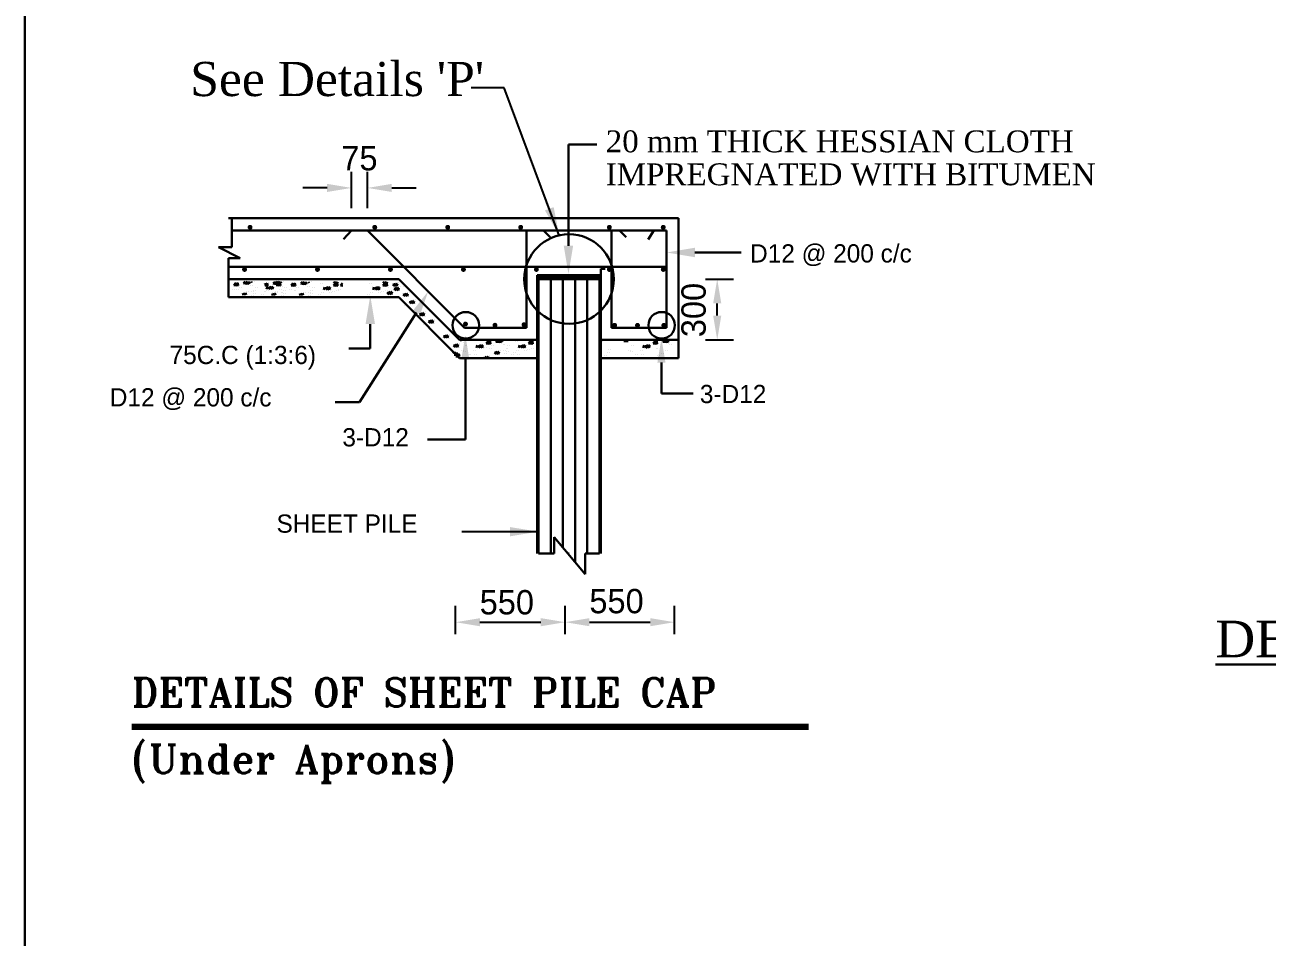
# Model space of a CAD drawing. Extents: x -1206532 to 786809, y -4288605 to 172932.
# Drawn here: x 126112 to 141435, y -4249290 to -4238045 of the extents above; entities that cross this region are included whole.
import ezdxf

# ---------------------------------------------------------------- set-up
doc = ezdxf.new("R2010")
doc.units = 0
doc.header["$LTSCALE"] = 300
doc.header["$MEASUREMENT"] = 0
doc.layers.get('0').update_dxf_attribs({"linetype": 'CONTINUOUS'})
doc.layers.get('DEFPOINTS').update_dxf_attribs({"linetype": 'CONTINUOUS'})
doc.layers.add('LINE', color=7, linetype='CONTINUOUS')
doc.layers.add('Other line', color=7, linetype='CONTINUOUS', lineweight=15)
doc.styles.add('BIG', font='ROMANT.SHX')
doc.styles.add('TIMES', font='TIMES_0.TTF')
doc.dimstyles.new('3', dxfattribs={"dimtxt": 225, "dimasz": 350, "dimexe": 100, "dimexo": 25, "dimgap": 9, "dimtad": 0, "dimdec": 0, "dimzin": 0, "dimdsep": 46, "dimtxsty": 'Standard', "dimcen": 0, "dimclrd": 5, "dimclre": 6, "dimclrt": 1, "dimadec": 0, "dimazin": 0, "dimtfac": 1, "dimtdec": 0, "dimtofl": 0, "dimtmove": 2, "dimatfit": 3, "dimfxl": 1, "dimtolj": 1, "dimtzin": 0, "dimarcsym": 0})

# ---------------------------------------------------------------- blocks, each defined once
blk = doc.blocks.new('*D803')
at = {"layer": 'DEFPOINTS', "color": 0, "lineweight": 30}
for p in [(134501, -4241179), (134652, -4241179), (134501, -4241929)]:
    blk.add_point(p, dxfattribs=at)
at = {"layer": 'LINE', "color": 7, "lineweight": -2}
for p, q in [((134506, -4241179), (134852, -4241179)), ((134652, -4241629), (134652, -4241479)), ((134506, -4241929), (134852, -4241929))]:
    blk.add_line(p, q, dxfattribs=at)
at = {"layer": 'LINE', "color": 7, "lineweight": 30}
for points in [[(134602, -4241479), (134702, -4241479), (134652, -4241179)], [(134602, -4241629), (134702, -4241629), (134652, -4241929)]]:
    blk.add_solid(points, dxfattribs=at)
at = {"layer": 'LINE', "color": 7, "lineweight": 30, "insert": (134362, -4241560), "char_height": 300, "attachment_point": 5, "rotation": 90}
blk.add_mtext('\\A1;300', dxfattribs=at)
blk = doc.blocks.new('*D804')
at = {"layer": 'DEFPOINTS', "color": 0, "lineweight": 30}
for p in [(134126, -4245408), (132776, -4245560), (134126, -4245560)]:
    blk.add_point(p, dxfattribs=at)
at = {"layer": 'LINE', "color": 7, "lineweight": -2}
for p, q in [((132776, -4245555), (132776, -4245208)), ((134126, -4245555), (134126, -4245208)), ((133076, -4245408), (133826, -4245408))]:
    blk.add_line(p, q, dxfattribs=at)
at = {"layer": 'LINE', "color": 7, "lineweight": 30}
for points in [[(133076, -4245358), (133076, -4245458), (132776, -4245408)], [(133826, -4245358), (133826, -4245458), (134126, -4245408)]]:
    blk.add_solid(points, dxfattribs=at)
at = {"layer": 'LINE', "color": 7, "lineweight": 30, "insert": (133410, -4245150), "char_height": 300, "attachment_point": 5}
blk.add_mtext('\\A1;550', dxfattribs=at)
blk = doc.blocks.new('*D805')
at = {"layer": 'DEFPOINTS', "color": 0, "lineweight": 30}
for p in [(132776, -4245408), (131426, -4245560), (132776, -4245560)]:
    blk.add_point(p, dxfattribs=at)
at = {"layer": 'LINE', "color": 7, "lineweight": -2}
for p, q in [((131426, -4245555), (131426, -4245208)), ((132776, -4245555), (132776, -4245208)), ((131726, -4245408), (132476, -4245408))]:
    blk.add_line(p, q, dxfattribs=at)
at = {"layer": 'LINE', "color": 7, "lineweight": 30}
for points in [[(131726, -4245358), (131726, -4245458), (131426, -4245408)], [(132476, -4245358), (132476, -4245458), (132776, -4245408)]]:
    blk.add_solid(points, dxfattribs=at)
at = {"layer": 'LINE', "color": 7, "lineweight": 30, "insert": (132057, -4245164), "char_height": 300, "attachment_point": 5}
blk.add_mtext('\\A1;550', dxfattribs=at)
blk = doc.blocks.new('*D806')
at = {"layer": 'DEFPOINTS', "color": 0, "lineweight": 30}
for p in [(130337, -4240055), (130141, -4240415), (130337, -4240415)]:
    blk.add_point(p, dxfattribs=at)
at = {"layer": 'LINE', "color": 7, "lineweight": -2}
for p, q in [((130141, -4240305), (130141, -4239855)), ((130337, -4240305), (130337, -4239855)), ((129841, -4240055), (129541, -4240055)), ((130637, -4240055), (130937, -4240055))]:
    blk.add_line(p, q, dxfattribs=at)
at = {"layer": 'LINE', "color": 7, "lineweight": 30}
for points in [[(129841, -4240005), (129841, -4240105), (130141, -4240055)], [(130637, -4240005), (130637, -4240105), (130337, -4240055)]]:
    blk.add_solid(points, dxfattribs=at)
at = {"layer": 'LINE', "color": 7, "lineweight": 30, "insert": (130239, -4239691), "char_height": 300, "attachment_point": 5}
blk.add_mtext('\\A1;75', dxfattribs=at)

msp = doc.modelspace()

# ---------------------------------------------------------------- linework, layer by layer
at = {"lineweight": 30}
for p, q in [((131536.621, -4241778.637), (130336.621, -4240578.637)), ((131474.489, -4241928.637), (130724.489, -4241178.637)), ((130944.453, -4241589.816), (130241.903, -4242694.283))]:
    msp.add_line(p, q, dxfattribs=at)
at = {"color": 0, "lineweight": 30}
for p, q in [((128690.848, -4241253.393), (128714.953, -4241224.666)), ((128690.848, -4241253.393), (128720.734, -4241256.007)), ((128714.1, -4241253.393), (128738.205, -4241224.666)), ((128714.1, -4241253.393), (128743.986, -4241256.007)), ((128720.725, -4241256.022), (128714.944, -4241224.681)), ((128722.57, -4241227.729), (128722.57, -4241227.729)), ((128743.977, -4241256.022), (128738.196, -4241224.681)), ((128745.822, -4241227.729), (128745.822, -4241227.729)), ((128810.278, -4241229.949), (128831.599, -4241207.728)), ((128810.278, -4241229.949), (128854.746, -4241236.846)), ((128833.529, -4241229.949), (128854.851, -4241207.728)), ((128833.529, -4241229.949), (128877.998, -4241236.846)), ((128854.737, -4241236.856), (128851.348, -4241207.728)), ((128877.988, -4241236.856), (128874.6, -4241207.728)), ((128898.496, -4241263.319), (128898.496, -4241263.319)), ((128908.51, -4241224.646), (128905.389, -4241207.728)), ((128918.254, -4241209.328), (128918.254, -4241209.328)), ((128921.748, -4241263.319), (128921.748, -4241263.319)), ((128941.505, -4241209.328), (128941.505, -4241209.328)), ((129051.43, -4241229.712), (129051.43, -4241229.712)), ((129074.682, -4241229.712), (129074.682, -4241229.712)), ((129077.379, -4241258.533), (129101.483, -4241229.806)), ((129077.379, -4241258.533), (129107.265, -4241261.148)), ((129084.004, -4241261.162), (129078.223, -4241229.821)), ((129085.849, -4241232.87), (129085.849, -4241232.87)), ((129107.256, -4241261.162), (129101.474, -4241229.821)), ((129109.101, -4241232.87), (129109.101, -4241232.87)), ((129173.556, -4241235.089), (129194.877, -4241212.868)), ((129173.556, -4241235.089), (129218.025, -4241241.986)), ((129196.808, -4241235.089), (129218.129, -4241212.868)), ((129196.808, -4241235.089), (129241.277, -4241241.986)), ((129213.331, -4241207.728), (129237.444, -4241223.992)), ((129214.011, -4241253.393), (129238.116, -4241224.666)), ((129214.011, -4241253.393), (129243.897, -4241256.007)), ((129218.015, -4241241.997), (129214.627, -4241212.868)), ((129236.583, -4241207.728), (129260.696, -4241223.992)), ((129237.263, -4241253.393), (129261.368, -4241224.666)), ((129237.263, -4241253.393), (129267.149, -4241256.007)), ((129237.435, -4241224.006), (129242.897, -4241207.728)), ((129241.267, -4241241.997), (129237.879, -4241212.868)), ((129243.888, -4241256.022), (129238.107, -4241224.681)), ((129245.733, -4241227.729), (129245.733, -4241227.729)), ((129260.687, -4241224.006), (129266.149, -4241207.728)), ((129267.14, -4241256.022), (129261.359, -4241224.681)), ((129271.789, -4241229.786), (129268.668, -4241212.868)), ((129268.985, -4241227.729), (129268.985, -4241227.729)), ((129281.532, -4241214.469), (129281.532, -4241214.469)), ((129304.784, -4241214.469), (129304.784, -4241214.469)), ((129395.352, -4241258.533), (129419.457, -4241229.806)), ((129395.352, -4241258.533), (129425.238, -4241261.148)), ((129418.604, -4241258.533), (129442.709, -4241229.806)), ((129418.604, -4241258.533), (129448.49, -4241261.148)), ((129425.229, -4241261.162), (129419.448, -4241229.821)), ((129427.074, -4241232.87), (129427.074, -4241232.87)), ((129448.481, -4241261.162), (129442.7, -4241229.821)), ((129450.326, -4241232.87), (129450.326, -4241232.87)), ((129514.782, -4241235.089), (129536.103, -4241212.868)), ((129514.782, -4241235.089), (129559.25, -4241241.986)), ((129538.034, -4241235.089), (129559.355, -4241212.868)), ((129538.034, -4241235.089), (129582.502, -4241241.986)), ((129559.241, -4241241.997), (129555.852, -4241212.868)), ((129582.493, -4241241.997), (129579.104, -4241212.868)), ((129613.014, -4241229.786), (129609.894, -4241212.868)), ((129622.758, -4241214.469), (129622.758, -4241214.469)), ((129646.01, -4241214.469), (129646.01, -4241214.469)), ((129755.934, -4241234.853), (129755.934, -4241234.853)), ((129779.186, -4241234.853), (129779.186, -4241234.853)), ((129917.836, -4241212.868), (129941.949, -4241229.132)), ((129918.516, -4241258.533), (129942.62, -4241229.806)), ((129918.516, -4241258.533), (129948.401, -4241261.148)), ((129941.088, -4241212.868), (129965.201, -4241229.132)), ((129941.767, -4241258.533), (129965.872, -4241229.806)), ((129941.767, -4241258.533), (129971.653, -4241261.148)), ((129941.94, -4241229.146), (129947.402, -4241212.868)), ((129948.393, -4241261.162), (129942.611, -4241229.821)), ((129950.237, -4241232.87), (129950.237, -4241232.87)), ((129965.191, -4241229.146), (129970.653, -4241212.868)), ((129971.644, -4241261.162), (129965.863, -4241229.821)), ((129973.489, -4241232.87), (129973.489, -4241232.87)), ((130005.494, -4241258.533), (130029.599, -4241229.806)), ((130005.494, -4241258.533), (130035.38, -4241261.148)), ((130366.076, -4241234.853), (130366.076, -4241234.853)), ((130389.327, -4241234.853), (130389.327, -4241234.853)), ((130527.977, -4241212.868), (130552.09, -4241229.132)), ((130528.657, -4241258.533), (130552.762, -4241229.806)), ((130528.657, -4241258.533), (130558.543, -4241261.148)), ((130551.229, -4241212.868), (130575.342, -4241229.132)), ((130551.909, -4241258.533), (130576.014, -4241229.806)), ((130551.909, -4241258.533), (130581.795, -4241261.148)), ((130552.081, -4241229.146), (130557.543, -4241212.868)), ((130558.534, -4241261.162), (130552.753, -4241229.821)), ((130560.379, -4241232.87), (130560.379, -4241232.87)), ((130575.333, -4241229.146), (130580.795, -4241212.868)), ((130581.786, -4241261.162), (130576.005, -4241229.821)), ((130583.631, -4241232.87), (130583.631, -4241232.87)), ((130650.078, -4241250.6), (130685.087, -4241237.161)), ((130650.078, -4241250.6), (130674.949, -4241267.375)), ((130673.33, -4241250.6), (130708.339, -4241237.161)), ((130673.33, -4241250.6), (130698.201, -4241267.375)), ((130674.94, -4241267.389), (130685.078, -4241237.174)), ((130698.192, -4241267.389), (130708.33, -4241237.174)), ((130699.994, -4241219.63), (130699.994, -4241219.63)), ((130723.246, -4241219.63), (130723.246, -4241219.63)), ((130767.029, -4241214.934), (130767.029, -4241214.934)), ((128668.757, -4241306.957), (128668.757, -4241306.957)), ((128692.009, -4241306.957), (128692.009, -4241306.957)), ((128728.335, -4241311.591), (128728.335, -4241311.591)), ((128751.586, -4241311.591), (128751.586, -4241311.591)), ((128759.837, -4241279.765), (128759.837, -4241279.765)), ((128783.089, -4241279.765), (128783.089, -4241279.765)), ((128792.462, -4241368.482), (128827.471, -4241355.043)), ((128815.714, -4241368.482), (128850.723, -4241355.043)), ((128842.378, -4241337.513), (128842.378, -4241337.513)), ((128865.629, -4241337.513), (128865.629, -4241337.513)), ((128909.412, -4241332.817), (128909.412, -4241332.817)), ((128912.174, -4241375.775), (128912.174, -4241375.775)), ((128932.664, -4241332.817), (128932.664, -4241332.817)), ((128935.426, -4241375.775), (128935.426, -4241375.775)), ((128935.669, -4241318.235), (128935.669, -4241318.235)), ((128936.962, -4241353), (128936.962, -4241353)), ((128954.14, -4241277.782), (128954.14, -4241277.782)), ((128958.92, -4241318.235), (128958.92, -4241318.235)), ((128960.214, -4241353), (128960.214, -4241353)), ((128977.392, -4241277.782), (128977.392, -4241277.782)), ((129026.711, -4241363.331), (129026.711, -4241363.331)), ((129049.963, -4241363.331), (129049.963, -4241363.331)), ((129062.132, -4241336.521), (129062.132, -4241336.521)), ((129085.384, -4241336.521), (129085.384, -4241336.521)), ((129091.613, -4241316.731), (129091.613, -4241316.731)), ((129093.45, -4241304.095), (129103.588, -4241273.88)), ((129114.865, -4241316.731), (129114.865, -4241316.731)), ((129115.091, -4241287.304), (129150.101, -4241273.865)), ((129115.091, -4241287.304), (129139.962, -4241304.08)), ((129123.115, -4241284.905), (129123.115, -4241284.905)), ((129138.343, -4241287.304), (129173.352, -4241273.865)), ((129138.343, -4241287.304), (129163.214, -4241304.08)), ((129139.953, -4241304.095), (129150.091, -4241273.88)), ((129146.367, -4241284.905), (129146.367, -4241284.905)), ((129155.741, -4241373.622), (129190.75, -4241360.183)), ((129161.966, -4241300.807), (129161.966, -4241300.807)), ((129163.205, -4241304.095), (129173.343, -4241273.88)), ((129164.727, -4241343.766), (129164.727, -4241343.766)), ((129178.993, -4241373.622), (129214.002, -4241360.183)), ((129185.218, -4241300.807), (129185.218, -4241300.807)), ((129187.979, -4241343.766), (129187.979, -4241343.766)), ((129202.58, -4241329.512), (129202.58, -4241329.512)), ((129205.656, -4241342.653), (129205.656, -4241342.653)), ((129225.832, -4241329.512), (129225.832, -4241329.512)), ((129228.908, -4241342.653), (129228.908, -4241342.653)), ((129251.498, -4241311.591), (129251.498, -4241311.591)), ((129261.775, -4241268.46), (129261.775, -4241268.46)), ((129272.691, -4241337.957), (129272.691, -4241337.957)), ((129274.75, -4241311.591), (129274.75, -4241311.591)), ((129275.452, -4241380.916), (129275.452, -4241380.916)), ((129285.027, -4241268.46), (129285.027, -4241268.46)), ((129295.943, -4241337.957), (129295.943, -4241337.957)), ((129298.704, -4241380.916), (129298.704, -4241380.916)), ((129298.947, -4241323.375), (129298.947, -4241323.375)), ((129300.241, -4241358.14), (129300.241, -4241358.14)), ((129317.419, -4241282.922), (129317.419, -4241282.922)), ((129322.199, -4241323.375), (129322.199, -4241323.375)), ((129323.492, -4241358.14), (129323.492, -4241358.14)), ((129340.671, -4241282.922), (129340.671, -4241282.922)), ((129373.262, -4241312.098), (129373.262, -4241312.098)), ((129396.514, -4241312.098), (129396.514, -4241312.098)), ((129432.839, -4241316.731), (129432.839, -4241316.731)), ((129456.091, -4241316.731), (129456.091, -4241316.731)), ((129464.341, -4241284.905), (129464.341, -4241284.905)), ((129487.593, -4241284.905), (129487.593, -4241284.905)), ((129496.966, -4241373.622), (129531.976, -4241360.183)), ((129520.218, -4241373.622), (129555.227, -4241360.183)), ((129546.882, -4241342.653), (129546.882, -4241342.653)), ((129570.134, -4241342.653), (129570.134, -4241342.653)), ((129603, -4241268.46), (129603, -4241268.46)), ((129613.917, -4241337.957), (129613.917, -4241337.957)), ((129616.678, -4241380.916), (129616.678, -4241380.916)), ((129626.252, -4241268.46), (129626.252, -4241268.46)), ((129637.169, -4241337.957), (129637.169, -4241337.957)), ((129639.93, -4241380.916), (129639.93, -4241380.916)), ((129640.173, -4241323.375), (129640.173, -4241323.375)), ((129641.466, -4241358.14), (129641.466, -4241358.14)), ((129658.644, -4241282.922), (129658.644, -4241282.922)), ((129663.425, -4241323.375), (129663.425, -4241323.375)), ((129664.718, -4241358.14), (129664.718, -4241358.14)), ((129681.896, -4241282.922), (129681.896, -4241282.922)), ((129731.215, -4241368.471), (129731.215, -4241368.471)), ((129754.467, -4241368.471), (129754.467, -4241368.471)), ((129766.636, -4241341.662), (129766.636, -4241341.662)), ((129789.888, -4241341.662), (129789.888, -4241341.662)), ((129797.954, -4241309.235), (129808.092, -4241279.02)), ((129819.596, -4241292.444), (129854.605, -4241279.006)), ((129819.596, -4241292.444), (129844.467, -4241309.22)), ((129842.847, -4241292.444), (129877.857, -4241279.006)), ((129842.847, -4241292.444), (129867.718, -4241309.22)), ((129844.458, -4241309.235), (129854.596, -4241279.02)), ((129866.47, -4241305.948), (129866.47, -4241305.948)), ((129867.709, -4241309.235), (129877.848, -4241279.02)), ((129869.231, -4241348.906), (129869.231, -4241348.906)), ((129889.722, -4241305.948), (129889.722, -4241305.948)), ((129892.483, -4241348.906), (129892.483, -4241348.906)), ((129907.084, -4241334.653), (129907.084, -4241334.653)), ((129930.336, -4241334.653), (129930.336, -4241334.653)), ((129956.002, -4241316.731), (129956.002, -4241316.731)), ((129979.254, -4241316.731), (129979.254, -4241316.731)), ((129983.403, -4241312.098), (129983.403, -4241312.098)), ((130006.655, -4241312.098), (130006.655, -4241312.098)), ((130341.357, -4241368.471), (130341.357, -4241368.471)), ((130364.608, -4241368.471), (130364.608, -4241368.471)), ((130376.778, -4241341.662), (130376.778, -4241341.662)), ((130400.029, -4241341.662), (130400.029, -4241341.662)), ((130408.096, -4241309.235), (130418.234, -4241279.02)), ((130429.737, -4241292.444), (130464.746, -4241279.006)), ((130429.737, -4241292.444), (130454.608, -4241309.22)), ((130452.989, -4241292.444), (130487.998, -4241279.006)), ((130452.989, -4241292.444), (130477.86, -4241309.22)), ((130454.599, -4241309.235), (130464.737, -4241279.02)), ((130476.612, -4241305.948), (130476.612, -4241305.948)), ((130477.851, -4241309.235), (130487.989, -4241279.02)), ((130479.373, -4241348.906), (130479.373, -4241348.906)), ((130499.863, -4241305.948), (130499.863, -4241305.948)), ((130502.625, -4241348.906), (130502.625, -4241348.906)), ((130517.226, -4241334.653), (130517.226, -4241334.653)), ((130525.871, -4241387.513), (130525.871, -4241387.513)), ((130540.478, -4241334.653), (130540.478, -4241334.653)), ((130566.144, -4241316.731), (130566.144, -4241316.731)), ((130582.907, -4241351.254), (130617.916, -4241337.816)), ((130582.907, -4241351.254), (130607.778, -4241368.03)), ((130589.395, -4241316.731), (130589.395, -4241316.731)), ((130593.043, -4241286.858), (130593.043, -4241286.858)), ((130606.158, -4241351.254), (130641.168, -4241337.816)), ((130606.158, -4241351.254), (130631.03, -4241368.03)), ((130607.769, -4241368.044), (130617.907, -4241337.829)), ((130609.836, -4241337.185), (130609.836, -4241337.185)), ((130627.789, -4241371.034), (130627.789, -4241371.034)), ((130631.02, -4241368.044), (130641.159, -4241337.829)), ((130632.822, -4241320.285), (130632.822, -4241320.285)), ((130651.041, -4241371.034), (130651.041, -4241371.034)), ((130656.074, -4241320.285), (130656.074, -4241320.285)), ((130666.871, -4241300.927), (130701.88, -4241287.488)), ((130666.871, -4241300.927), (130691.742, -4241317.703)), ((130690.123, -4241300.927), (130725.132, -4241287.488)), ((130690.123, -4241300.927), (130714.994, -4241317.703)), ((130691.733, -4241317.716), (130701.871, -4241287.502)), ((130694.961, -4241270.379), (130694.961, -4241270.379)), ((130699.857, -4241315.589), (130699.857, -4241315.589)), ((130711.754, -4241320.707), (130711.754, -4241320.707)), ((130714.985, -4241317.716), (130725.123, -4241287.502)), ((130716.787, -4241269.958), (130716.787, -4241269.958)), ((130718.213, -4241270.379), (130718.213, -4241270.379)), ((130721.788, -4241409.881), (130721.788, -4241409.881)), ((130735.006, -4241320.707), (130735.006, -4241320.707)), ((130740.038, -4241269.958), (130740.038, -4241269.958)), ((130778.824, -4241373.622), (130813.833, -4241360.183)), ((130778.824, -4241373.622), (130803.695, -4241390.398)), ((130783.821, -4241265.262), (130783.821, -4241265.262)), ((130802.075, -4241373.622), (130837.085, -4241360.183)), ((130802.075, -4241373.622), (130826.947, -4241390.398)), ((130803.686, -4241390.411), (130813.824, -4241360.197)), ((130823.706, -4241393.402), (130823.706, -4241393.402)), ((130826.937, -4241390.411), (130837.076, -4241360.197)), ((130828.739, -4241342.653), (130828.739, -4241342.653)), ((130846.958, -4241393.402), (130846.958, -4241393.402)), ((130851.991, -4241342.653), (130851.991, -4241342.653)), ((130895.774, -4241337.957), (130895.774, -4241337.957)), ((130800.155, -4241499.352), (130800.155, -4241499.352)), ((130857.19, -4241463.093), (130892.2, -4241449.655)), ((130857.19, -4241463.093), (130882.061, -4241479.869)), ((130880.442, -4241463.093), (130915.451, -4241449.655)), ((130880.442, -4241463.093), (130905.313, -4241479.869)), ((130882.052, -4241479.883), (130892.19, -4241449.668)), ((130902.073, -4241482.873), (130902.073, -4241482.873)), ((130905.304, -4241479.883), (130915.442, -4241449.668)), ((130907.106, -4241432.124), (130907.106, -4241432.124)), ((130925.325, -4241482.873), (130925.325, -4241482.873)), ((130930.358, -4241432.124), (130930.358, -4241432.124)), ((130974.141, -4241427.428), (130974.141, -4241427.428)), ((130923.303, -4241650.334), (130923.303, -4241650.334)), ((130980.338, -4241614.076), (131015.348, -4241600.637)), ((130980.338, -4241614.076), (131005.209, -4241630.852)), ((131003.59, -4241614.076), (131038.599, -4241600.637)), ((131003.59, -4241614.076), (131028.461, -4241630.852)), ((131005.2, -4241630.865), (131015.338, -4241600.65)), ((131025.221, -4241633.855), (131025.221, -4241633.855)), ((131028.452, -4241630.865), (131038.59, -4241600.65)), ((131030.254, -4241583.106), (131030.254, -4241583.106)), ((131048.473, -4241633.855), (131048.473, -4241633.855)), ((131053.506, -4241583.106), (131053.506, -4241583.106)), ((131092.291, -4241703.547), (131127.3, -4241690.108)), ((131092.291, -4241703.547), (131117.162, -4241720.323)), ((131097.289, -4241578.411), (131097.289, -4241578.411)), ((131115.543, -4241703.547), (131150.552, -4241690.108)), ((131115.543, -4241703.547), (131140.414, -4241720.323)), ((131117.153, -4241720.336), (131127.291, -4241690.121)), ((131137.173, -4241723.326), (131137.173, -4241723.326)), ((131140.405, -4241720.336), (131150.543, -4241690.121)), ((131142.206, -4241672.578), (131142.206, -4241672.578)), ((131160.425, -4241723.326), (131160.425, -4241723.326)), ((131165.458, -4241672.578), (131165.458, -4241672.578)), ((131209.241, -4241667.882), (131209.241, -4241667.882)), ((131035.255, -4241739.805), (131035.255, -4241739.805)), ((131277.012, -4241888.081), (131312.022, -4241874.642)), ((131300.264, -4241888.081), (131335.274, -4241874.642)), ((131301.874, -4241904.87), (131312.013, -4241874.656)), ((131325.126, -4241904.87), (131335.264, -4241874.656)), ((131326.928, -4241857.112), (131326.928, -4241857.112)), ((131350.18, -4241857.112), (131350.18, -4241857.112)), ((131393.963, -4241852.416), (131393.963, -4241852.416)), ((131219.977, -4241924.34), (131219.977, -4241924.34)), ((131277.012, -4241888.081), (131301.884, -4241904.857)), ((131300.264, -4241888.081), (131325.135, -4241904.857)), ((131321.895, -4241907.861), (131321.895, -4241907.861)), ((131345.147, -4241907.861), (131345.147, -4241907.861)), ((131400.16, -4241999.92), (131435.17, -4241986.481)), ((131400.16, -4241999.92), (131425.031, -4242016.696)), ((131423.412, -4241999.92), (131458.421, -4241986.481)), ((131423.412, -4241999.92), (131448.283, -4242016.696)), ((131425.022, -4242016.709), (131435.16, -4241986.494)), ((131445.043, -4242019.699), (131445.043, -4242019.699)), ((131448.274, -4242016.709), (131458.412, -4241986.494)), ((131450.076, -4241968.951), (131450.076, -4241968.951)), ((131468.295, -4242019.699), (131468.295, -4242019.699)), ((131473.328, -4241968.951), (131473.328, -4241968.951)), ((131496.832, -4241945.555), (131493.711, -4241928.637)), ((131517.111, -4241964.255), (131517.111, -4241964.255)), ((131542.462, -4241998.691), (131542.462, -4241998.691)), ((131565.714, -4241998.691), (131565.714, -4241998.691)), ((131681.772, -4242025.004), (131691.91, -4241994.789)), ((131703.413, -4242008.213), (131738.422, -4241994.774)), ((131703.413, -4242008.213), (131728.284, -4242024.989)), ((131726.665, -4242008.213), (131761.674, -4241994.774)), ((131726.665, -4242008.213), (131751.536, -4242024.989)), ((131728.275, -4242025.004), (131738.413, -4241994.789)), ((131750.287, -4242021.717), (131750.287, -4242021.717)), ((131751.527, -4242025.004), (131761.665, -4241994.789)), ((131773.539, -4242021.717), (131773.539, -4242021.717)), ((131780.242, -4242027.867), (131780.242, -4242027.867)), ((131802.333, -4241974.302), (131826.438, -4241945.575)), ((131802.333, -4241974.302), (131832.219, -4241976.916)), ((131803.494, -4242027.867), (131803.494, -4242027.867)), ((131825.585, -4241974.302), (131849.689, -4241945.575)), ((131825.585, -4241974.302), (131855.471, -4241976.916)), ((131832.21, -4241976.931), (131826.429, -4241945.59)), ((131834.055, -4241948.638), (131834.055, -4241948.638)), ((131855.462, -4241976.931), (131849.681, -4241945.59)), ((131857.307, -4241948.638), (131857.307, -4241948.638)), ((131871.322, -4242000.674), (131871.322, -4242000.674)), ((131894.573, -4242000.674), (131894.573, -4242000.674)), ((131921.762, -4241950.858), (131943.084, -4241928.637)), ((131921.762, -4241950.858), (131966.231, -4241957.755)), ((131945.014, -4241950.858), (131966.335, -4241928.637)), ((131945.014, -4241950.858), (131989.483, -4241957.755)), ((131966.222, -4241957.766), (131962.833, -4241928.637)), ((131989.473, -4241957.766), (131986.085, -4241928.637)), ((132009.981, -4241984.228), (132009.981, -4241984.228)), ((132019.995, -4241945.555), (132016.874, -4241928.637)), ((132029.739, -4241930.237), (132029.739, -4241930.237)), ((132033.233, -4241984.228), (132033.233, -4241984.228)), ((132052.99, -4241930.237), (132052.99, -4241930.237)), ((132065.625, -4241998.691), (132065.625, -4241998.691)), ((132088.877, -4241998.691), (132088.877, -4241998.691)), ((132162.915, -4241950.621), (132162.915, -4241950.621)), ((132186.166, -4241950.621), (132186.166, -4241950.621)), ((132204.935, -4242025.004), (132215.073, -4241994.789)), ((132226.576, -4242008.213), (132261.585, -4241994.774)), ((132226.576, -4242008.213), (132251.447, -4242024.989)), ((132249.828, -4242008.213), (132284.837, -4241994.774)), ((132249.828, -4242008.213), (132274.699, -4242024.989)), ((132251.438, -4242025.004), (132261.576, -4241994.789)), ((132273.451, -4242021.717), (132273.451, -4242021.717)), ((132274.69, -4242025.004), (132284.828, -4241994.789)), ((132296.702, -4242021.717), (132296.702, -4242021.717)), ((132324.816, -4241928.637), (132348.929, -4241944.901)), ((132325.496, -4241974.302), (132349.601, -4241945.575)), ((132325.496, -4241974.302), (132355.382, -4241976.916)), ((132348.068, -4241928.637), (132372.181, -4241944.901)), ((132348.748, -4241974.302), (132372.853, -4241945.575)), ((132348.748, -4241974.302), (132378.634, -4241976.916)), ((132348.92, -4241944.915), (132354.382, -4241928.637)), ((132355.373, -4241976.931), (132349.592, -4241945.59)), ((132357.218, -4241948.638), (132357.218, -4241948.638)), ((132372.172, -4241944.915), (132377.634, -4241928.637)), ((132378.625, -4241976.931), (132372.844, -4241945.59)), ((132380.47, -4241948.638), (132380.47, -4241948.638)), ((133209.452, -4241943.206), (133209.452, -4241943.206)), ((133232.704, -4241943.206), (133232.704, -4241943.206)), ((133501.478, -4241942.926), (133513.467, -4241928.637)), ((133501.478, -4241942.926), (133531.363, -4241945.54)), ((133524.729, -4241942.926), (133536.719, -4241928.637)), ((133524.729, -4241942.926), (133554.615, -4241945.54)), ((133531.355, -4241945.555), (133528.234, -4241928.637)), ((133554.606, -4241945.555), (133551.486, -4241928.637)), ((133600.236, -4241998.691), (133600.236, -4241998.691)), ((133623.488, -4241998.691), (133623.488, -4241998.691)), ((133739.546, -4242025.004), (133749.684, -4241994.789)), ((133761.188, -4242008.213), (133796.197, -4241994.774)), ((133761.188, -4242008.213), (133786.059, -4242024.989)), ((133784.439, -4242008.213), (133819.449, -4241994.774)), ((133784.439, -4242008.213), (133809.311, -4242024.989)), ((133786.05, -4242025.004), (133796.188, -4241994.789)), ((133808.062, -4242021.717), (133808.062, -4242021.717)), ((133809.301, -4242025.004), (133819.44, -4241994.789)), ((133831.314, -4242021.717), (133831.314, -4242021.717)), ((133860.108, -4241974.302), (133884.212, -4241945.575)), ((133860.108, -4241974.302), (133889.994, -4241976.916)), ((133883.36, -4241974.302), (133907.464, -4241945.575)), ((133883.36, -4241974.302), (133913.245, -4241976.916)), ((133889.985, -4241976.931), (133884.203, -4241945.59)), ((133891.83, -4241948.638), (133891.83, -4241948.638)), ((133913.236, -4241976.931), (133907.455, -4241945.59)), ((133915.081, -4241948.638), (133915.081, -4241948.638)), ((133979.537, -4241950.858), (134000.858, -4241928.637)), ((133979.537, -4241950.858), (134024.005, -4241957.755)), ((134002.789, -4241950.858), (134024.11, -4241928.637)), ((134002.789, -4241950.858), (134047.257, -4241957.755)), ((134023.996, -4241957.766), (134020.607, -4241928.637)), ((134047.248, -4241957.766), (134043.859, -4241928.637)), ((134067.755, -4241984.228), (134067.755, -4241984.228)), ((134091.007, -4241984.228), (134091.007, -4241984.228)), ((134120.432, -4241931.094), (134120.432, -4241931.094)), ((134143.684, -4241931.094), (134143.684, -4241931.094)), ((131343.125, -4242036.178), (131343.125, -4242036.178)), ((131390.825, -4242093.225), (131403.799, -4242079.704)), ((131409.391, -4242111.791), (131422.192, -4242113.776)), ((131414.077, -4242093.225), (131427.051, -4242079.704)), ((131422.183, -4242113.785), (131418.78, -4242084.534)), ((131423.313, -4242125.712), (131443.177, -4242102.039)), ((131429.257, -4242131.656), (131448.959, -4242133.38)), ((131432.643, -4242111.791), (131445.444, -4242113.776)), ((131445.435, -4242113.785), (131442.032, -4242084.534)), ((131448.95, -4242133.393), (131443.168, -4242102.052)), ((131446.565, -4242125.712), (131466.429, -4242102.039)), ((131452.509, -4242131.656), (131472.21, -4242133.38)), ((131472.201, -4242133.393), (131466.42, -4242102.052)), ((131497.734, -4242053.726), (131497.734, -4242053.726)), ((131520.986, -4242053.726), (131520.986, -4242053.726)), ((131525.284, -4242073.909), (131525.284, -4242073.909)), ((131548.535, -4242073.909), (131548.535, -4242073.909)), ((131590.846, -4242106.809), (131590.846, -4242106.809)), ((131614.098, -4242106.809), (131614.098, -4242106.809)), ((131650.453, -4242057.43), (131650.453, -4242057.43)), ((131662.269, -4242108.474), (131662.269, -4242108.474)), ((131673.705, -4242057.43), (131673.705, -4242057.43)), ((131685.521, -4242108.474), (131685.521, -4242108.474)), ((131766.94, -4242131.89), (131766.94, -4242131.89)), ((131784.839, -4242153.637), (131801.807, -4242133.415)), ((131790.192, -4242131.89), (131790.192, -4242131.89)), ((131805.526, -4242153.637), (131801.798, -4242133.428)), ((131808.091, -4242153.637), (131825.059, -4242133.415)), ((131823.66, -4242125.649), (131823.66, -4242125.649)), ((131828.778, -4242153.637), (131825.05, -4242133.428)), ((131839.819, -4242032.5), (131839.819, -4242032.5)), ((131846.912, -4242125.649), (131846.912, -4242125.649)), ((131863.071, -4242032.5), (131863.071, -4242032.5)), ((131903.947, -4242089.391), (131938.956, -4242075.952)), ((131903.947, -4242089.391), (131928.818, -4242106.167)), ((131927.199, -4242089.391), (131962.208, -4242075.952)), ((131927.199, -4242089.391), (131952.07, -4242106.167)), ((131928.809, -4242106.18), (131938.947, -4242075.966)), ((131945.888, -4242153.637), (131950.289, -4242149.051)), ((131948.83, -4242109.171), (131948.83, -4242109.171)), ((131950.812, -4242153.637), (131950.279, -4242149.06)), ((131952.061, -4242106.18), (131962.199, -4242075.966)), ((131953.862, -4242058.422), (131953.862, -4242058.422)), ((131969.14, -4242153.637), (131973.541, -4242149.051)), ((131972.081, -4242109.171), (131972.081, -4242109.171)), ((131974.064, -4242153.637), (131973.531, -4242149.06)), ((131977.114, -4242058.422), (131977.114, -4242058.422)), ((132020.897, -4242053.726), (132020.897, -4242053.726)), ((132023.659, -4242096.684), (132023.659, -4242096.684)), ((132044.149, -4242053.726), (132044.149, -4242053.726)), ((132046.91, -4242096.684), (132046.91, -4242096.684)), ((132047.154, -4242039.144), (132047.154, -4242039.144)), ((132048.447, -4242073.909), (132048.447, -4242073.909)), ((132070.405, -4242039.144), (132070.405, -4242039.144)), ((132071.698, -4242073.909), (132071.698, -4242073.909)), ((132114.009, -4242106.809), (132114.009, -4242106.809)), ((132137.261, -4242106.809), (132137.261, -4242106.809)), ((132138.196, -4242084.24), (132138.196, -4242084.24)), ((132161.447, -4242084.24), (132161.447, -4242084.24)), ((132173.617, -4242057.43), (132173.617, -4242057.43)), ((132185.433, -4242108.474), (132185.433, -4242108.474)), ((132196.868, -4242057.43), (132196.868, -4242057.43)), ((132208.684, -4242108.474), (132208.684, -4242108.474)), ((132276.212, -4242064.675), (132276.212, -4242064.675)), ((132299.464, -4242064.675), (132299.464, -4242064.675)), ((132314.065, -4242050.421), (132314.065, -4242050.421)), ((132337.317, -4242050.421), (132337.317, -4242050.421)), ((132362.983, -4242032.5), (132362.983, -4242032.5)), ((132386.234, -4242032.5), (132386.234, -4242032.5)), ((133267.283, -4242115.482), (133267.283, -4242115.482)), ((133290.535, -4242115.482), (133290.535, -4242115.482)), ((133298.79, -4242088.931), (133298.79, -4242088.931)), ((133308.643, -4242048.743), (133308.643, -4242048.743)), ((133322.042, -4242088.931), (133322.042, -4242088.931)), ((133331.895, -4242048.743), (133331.895, -4242048.743)), ((133555.509, -4242053.726), (133555.509, -4242053.726)), ((133578.761, -4242053.726), (133578.761, -4242053.726)), ((133583.058, -4242073.909), (133583.058, -4242073.909)), ((133606.31, -4242073.909), (133606.31, -4242073.909)), ((133648.621, -4242106.809), (133648.621, -4242106.809)), ((133671.873, -4242106.809), (133671.873, -4242106.809)), ((133708.228, -4242057.43), (133708.228, -4242057.43)), ((133720.044, -4242108.474), (133720.044, -4242108.474)), ((133731.48, -4242057.43), (133731.48, -4242057.43)), ((133743.296, -4242108.474), (133743.296, -4242108.474)), ((133897.594, -4242032.5), (133897.594, -4242032.5)), ((133915.532, -4242118.086), (133915.532, -4242118.086)), ((133920.846, -4242032.5), (133920.846, -4242032.5)), ((133938.784, -4242118.086), (133938.784, -4242118.086)), ((133962.485, -4242095.531), (133962.485, -4242095.531)), ((133985.737, -4242095.531), (133985.737, -4242095.531)), ((134011.637, -4242058.422), (134011.637, -4242058.422)), ((134034.889, -4242058.422), (134034.889, -4242058.422)), ((134061.676, -4242150.675), (134061.676, -4242150.675)), ((134084.927, -4242150.675), (134084.927, -4242150.675)), ((133964.026, -4242207.385), (133964.026, -4242590.129))]:
    msp.add_line(p, q, dxfattribs=at)
at = {"linetype": 'ByBlock', "lineweight": 30}
msp.add_lwpolyline([(126112.321, -4260534.506), (126112.321, -4219818.986), (183689.825, -4219818.986), (183689.825, -4260534.506), (126112.321, -4260534.506)], close=True, dxfattribs=at)
at = {"lineweight": 30}
for points in [[(132875.402, -4240766.879), (132758.736, -4240766.879), (132817.069, -4241116.879)], [(134377.018, -4240909.294), (134377.018, -4240792.627), (134027.018, -4240850.961)], [(130314.639, -4241732.797), (130431.306, -4241732.797), (130372.972, -4241382.797)], [(130900.615, -4241565.77), (130988.292, -4241613.861), (131088.727, -4241326.785)], [(131495.517, -4242169.97), (131595.517, -4242169.97), (131545.517, -4241869.97)]]:
    msp.add_solid(points, dxfattribs=at)
at = {"color": 0, "lineweight": 30}
msp.add_solid([(133914.026, -4242207.385), (134014.026, -4242207.385), (133964.026, -4241907.385)], dxfattribs=at)
at = {"layer": 'LINE', "color": 0, "lineweight": 30}
for p, q in [((132817.069, -4240766.879), (132817.069, -4239521.369)), ((134377.018, -4240850.961), (134946.579, -4240850.961)), ((130372.972, -4241732.797), (130372.972, -4242035.506)), ((130372.972, -4242035.506), (130106.784, -4242035.506)), ((131545.517, -4242169.97), (131545.517, -4243155.644)), ((133964.026, -4242590.129), (134355.408, -4242590.129)), ((131545.517, -4243155.644), (131077.524, -4243155.644))]:
    msp.add_line(p, q, dxfattribs=at)
at = {"layer": 'LINE', "lineweight": 30}
for p, q in [((132817.069, -4239521.369), (133165.312, -4239521.369)), ((128624.489, -4240428.637), (130874.489, -4240428.637)), ((128665.265, -4240783.536), (128665.265, -4240428.637)), ((130874.489, -4240428.637), (132074.489, -4240428.637)), ((132074.489, -4240428.637), (134174.489, -4240428.637)), ((134174.489, -4242153.637), (134174.489, -4240428.637)), ((128665.265, -4240578.637), (130874.489, -4240578.637)), ((130141.169, -4240578.637), (130042.845, -4240687.715)), ((130874.489, -4240578.637), (132074.489, -4240578.637)), ((132074.489, -4240578.637), (134024.489, -4240578.637)), ((132299.489, -4241778.637), (132299.489, -4240578.637)), ((132510.511, -4240578.637), (132591.735, -4240662.547)), ((133349.489, -4241778.637), (133349.489, -4240578.637)), ((133446.992, -4240578.637), (133528.215, -4240662.547)), ((133870.207, -4240578.637), (133801.806, -4240692.435)), ((134024.489, -4241778.637), (134024.489, -4240578.637)), ((128501.911, -4240783.536), (128768.911, -4240922.235)), ((128501.911, -4240783.536), (128665.265, -4240783.536)), ((128624.489, -4240922.235), (128768.911, -4240922.235)), ((128624.489, -4241403.637), (128624.489, -4240922.235)), ((128624.489, -4241028.637), (134024.489, -4241028.637)), ((128624.489, -4241178.637), (130724.489, -4241178.637)), ((132430.989, -4241128.637), (133218.489, -4241128.637)), ((132430.989, -4241134.637), (133218.489, -4241134.637)), ((132430.989, -4241140.637), (133218.489, -4241140.637)), ((132430.989, -4241141.137), (133218.489, -4241141.137)), ((132430.989, -4241147.137), (133218.489, -4241147.137)), ((132430.989, -4241153.637), (133218.489, -4241153.637)), ((132430.989, -4241153.637), (133218.489, -4241153.637)), ((132430.989, -4241160.137), (133218.489, -4241160.137)), ((132430.989, -4241166.137), (133218.489, -4241166.137)), ((132430.989, -4244562.212), (132430.989, -4241178.637)), ((132436.989, -4244562.212), (132436.989, -4241153.637)), ((132449.489, -4241178.637), (133199.489, -4241178.637)), ((132449.489, -4244562.212), (132449.489, -4241178.637)), ((132599.489, -4244562.212), (132599.489, -4241178.637)), ((132749.489, -4244490.515), (132749.489, -4241178.637)), ((132899.489, -4244670.332), (132899.489, -4241178.637)), ((133049.489, -4244562.212), (133049.489, -4241178.637)), ((133199.489, -4244562.212), (133199.489, -4241178.637)), ((133199.489, -4244562.212), (133199.489, -4241178.637)), ((133211.989, -4244562.212), (133211.989, -4241166.137)), ((133217.989, -4244562.212), (133217.989, -4241178.637)), ((133218.489, -4241178.637), (133218.489, -4241128.637)), ((128624.489, -4241403.637), (130724.489, -4241403.637)), ((131474.489, -4242153.637), (130724.489, -4241403.637)), ((131536.621, -4241778.637), (132299.489, -4241778.637)), ((133349.489, -4241778.637), (134024.489, -4241778.637)), ((131474.489, -4241928.637), (132430.989, -4241928.637)), ((133217.989, -4241928.637), (134174.489, -4241928.637)), ((131474.489, -4242153.637), (132430.989, -4242153.637)), ((133217.989, -4242153.637), (134174.489, -4242153.637)), ((130241.903, -4242694.283), (129940.853, -4242694.283)), ((132639.735, -4244358.943), (133021.251, -4244816.298)), ((132639.735, -4244358.943), (132639.735, -4244562.212)), ((132449.489, -4244562.212), (132639.735, -4244562.212)), ((132809.297, -4244562.212), (132824.489, -4244562.212)), ((133021.251, -4244562.212), (133199.489, -4244562.212)), ((133021.251, -4244562.212), (133021.251, -4244816.298))]:
    msp.add_line(p, q, dxfattribs=at)
at = {"layer": 'LINE', "lineweight": 30, "const_width": 30}
for points in [[(128875.109, -4240540.295, 1), (128905.109, -4240540.295, 1)], [(130413.109, -4240540.295, 1), (130443.109, -4240540.295, 1)], [(131313.109, -4240540.295, 1), (131343.109, -4240540.295, 1)], [(132213.109, -4240540.295, 1), (132243.109, -4240540.295, 1)], [(133306.83, -4240540.295, 1), (133336.83, -4240540.295, 1)], [(133971.272, -4240540.295, 1), (134001.272, -4240540.295, 1)], [(128806.83, -4241060.175, 1), (128836.83, -4241060.175, 1)], [(129706.83, -4241060.175, 1), (129736.83, -4241060.175, 1)], [(130606.83, -4241060.175, 1), (130636.83, -4241060.175, 1)], [(131506.83, -4241060.175, 1), (131536.83, -4241060.175, 1)], [(132406.83, -4241060.175, 1), (132436.83, -4241060.175, 1)], [(133306.83, -4241060.175, 1), (133336.83, -4241060.175, 1)], [(133971.272, -4241060.175, 1), (134001.272, -4241060.175, 1)], [(131532.108, -4241733.004, 1), (131562.108, -4241733.004, 1)], [(131895.5, -4241747.562, 1), (131925.5, -4241747.562, 1)], [(132253.979, -4241740.595, 1), (132283.979, -4241740.595, 1)], [(133370.98, -4241748.186, 1), (133400.98, -4241748.186, 1)], [(133654.153, -4241748.741, 1), (133684.153, -4241748.741, 1)], [(133978.871, -4241748.186, 1), (134008.871, -4241748.186, 1)]]:
    msp.add_lwpolyline(points, format="xyb", close=True, dxfattribs=at)
at = {"layer": 'LINE', "lineweight": 30, "const_width": 75}
msp.add_lwpolyline([(127431.015, -4246697.826), (135778.021, -4246697.826)], dxfattribs=at)
at = {"layer": 'LINE', "lineweight": 30}
for centre in [(131551.353, -4241748.186), (133966.755, -4241748.186)]:
    msp.add_circle(centre, 163.608, dxfattribs=at)
at = {"layer": 'Other line', "color": 0, "lineweight": 30}
for p, q in [((133218.489, -4241128.637), (133218.489, -4241053.887)), ((133218.489, -4241053.887), (133271.43, -4241053.887)), ((132430.989, -4241178.637), (132430.989, -4241128.637)), ((133218.489, -4241178.637), (133218.489, -4241128.637))]:
    msp.add_line(p, q, dxfattribs=at)
msp.add_circle((132824.489, -4241178.637), 552.435, dxfattribs=at)

# ---------------------------------------------------------------- texts
at = {"layer": 'LINE', "lineweight": 30}
for s, p in [('D12 @ 200 c/c', (135057.497, -4240974.364)), ('75C.C (1:3:6)', (127897.395, -4242226.261)), ('3-D12', (134438.097, -4242707.621)), ('D12 @ 200 c/c', (127160.34, -4242748.551)), ('3-D12 ', (130028.896, -4243241.118)), ('SHEET PILE', (129216.63, -4244305.259))]:
    msp.add_text(s, height=225, dxfattribs=at).set_placement(p)
at = {"layer": 'LINE', "lineweight": 30, "style": 'BIG'}
for s, p in [('DETAILS OF SHEET PILE CAP', (127431.015, -4246446.82)), ('(Under Aprons)', (127431.015, -4247269.82))]:
    msp.add_text(s, height=350, dxfattribs=at).set_placement(p)
at = {"layer": 'Other line', "color": 0, "lineweight": 30, "style": 'TIMES'}
for s, p in [('20 mm THICK HESSIAN CLOTH', (133276.38, -4239615.954)), ('IMPREGNATED WITH BITUMEN', (133276.38, -4240022.084))]:
    msp.add_text(s, height=269.76, dxfattribs=at).set_placement(p)
at = {"layer": 'Other line', "color": 0, "lineweight": 30, "width": 10967.44611, "attachment_point": 1, "style": 'TIMES'}
for s, insert, char_height in [("See Details 'P'", (128152.49, -4238501.309), 421.5), ("{\\LDETAILS 'P'}", (140796.596, -4245389.716), 450)]:
    msp.add_mtext(s, dxfattribs=dict(at, insert=insert, char_height=char_height))

# ---------------------------------------------------------------- dimensions: what is measured, and where the dimension line sits
at = {"layer": 'LINE', "lineweight": 30}
dim = msp.add_linear_dim(base=(130336.621, -4240054.848), p1=(130141.169, -4240415.498), p2=(130336.621, -4240415.498), text='75', dimstyle='3', override={"dimtxt": 300, "dimasz": 300, "dimexe": 200, "dimexo": 5, "dimdle": 250, "dimclrd": 7, "dimclre": 7, "dimclrt": 7, "dimfxl": 250, "dimfxlon": 1}, dxfattribs=at)
dim.commit()
dim.dimension.update_dxf_attribs({"geometry": '*D806', "text_midpoint": (130238.895, -4239691.348)})
dim = msp.add_linear_dim(base=(134651.849, -4241178.637), p1=(134501.362, -4241928.637), p2=(134501.362, -4241178.637), angle=90, text='300', dimstyle='3', override={"dimtxt": 300, "dimasz": 300, "dimexe": 200, "dimexo": 5, "dimdle": 250, "dimclrd": 7, "dimclre": 7, "dimclrt": 7, "dimfxl": 250, "dimfxlon": 1}, dxfattribs=at)
dim.commit()
dim.dimension.update_dxf_attribs({"geometry": '*D803', "text_midpoint": (134361.865, -4241559.62), "dimtype": 160})
for base, p1, p2, picture, middle in [((132775.71, -4245407.93), (131425.71, -4245560.382), (132775.71, -4245560.382), '*D805', (132057.414, -4245163.732)), ((134125.71, -4245407.93), (132775.71, -4245560.382), (134125.71, -4245560.382), '*D804', (133409.502, -4245150.316))]:
    dim = msp.add_linear_dim(base=base, p1=p1, p2=p2, text='550', dimstyle='3', override={"dimtxt": 300, "dimasz": 300, "dimexe": 200, "dimexo": 5, "dimdle": 250, "dimclrd": 7, "dimclre": 7, "dimclrt": 7, "dimfxl": 250, "dimfxlon": 1}, dxfattribs=at)
    dim.commit()
    dim.dimension.update_dxf_attribs({"geometry": picture, "text_midpoint": middle, "dimtype": 160})

# ---------------------------------------------------------------- leaders
at = {"color": 0, "lineweight": 30}
msp.add_leader([(132444.227, -4244292.323), (131503.521, -4244292.323)], dimstyle='3', override={"dimclrd": 0}, dxfattribs=at)
at = {"layer": 'Other line', "color": 0, "lineweight": 30}
msp.add_leader([(132703.279, -4240639.663), (132024.069, -4238820.003), (131615.345, -4238819.677)], dimstyle='3', override={"dimgap": 9, "dimtad": 0, "dimclrd": 256, "dimclre": 0, "dimclrt": 0, "dimfxl": 700, "dimfxlon": 1}, dxfattribs=at)

doc.saveas('drawing.dxf')
